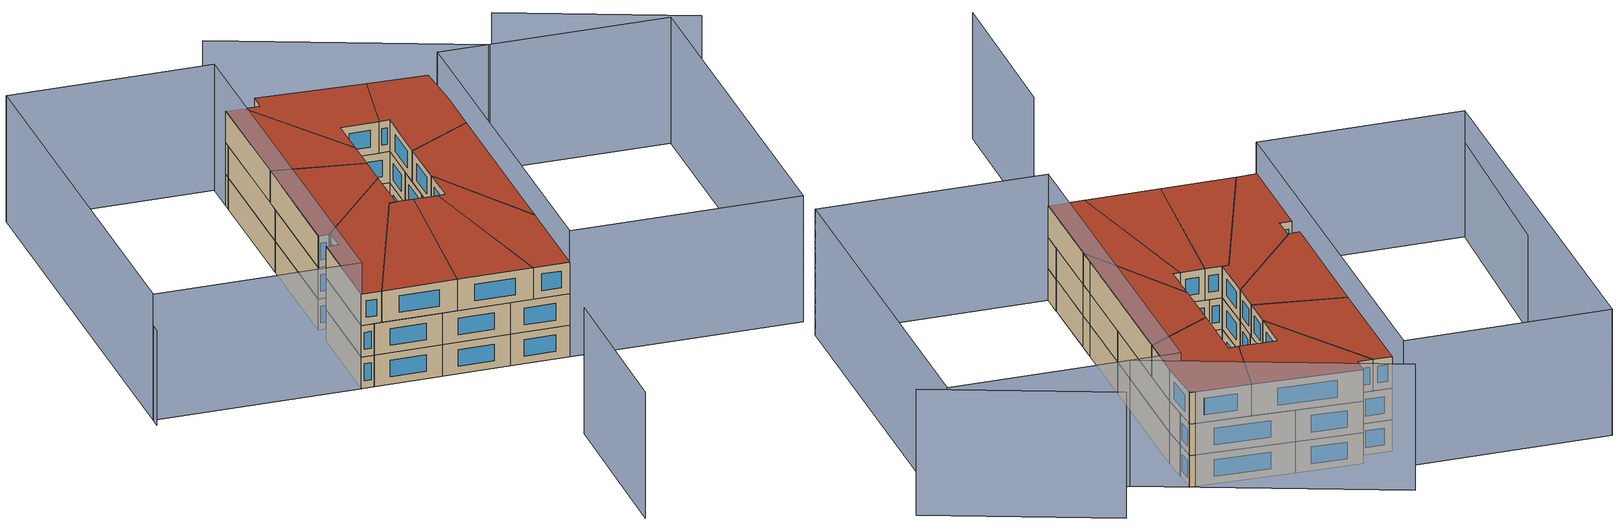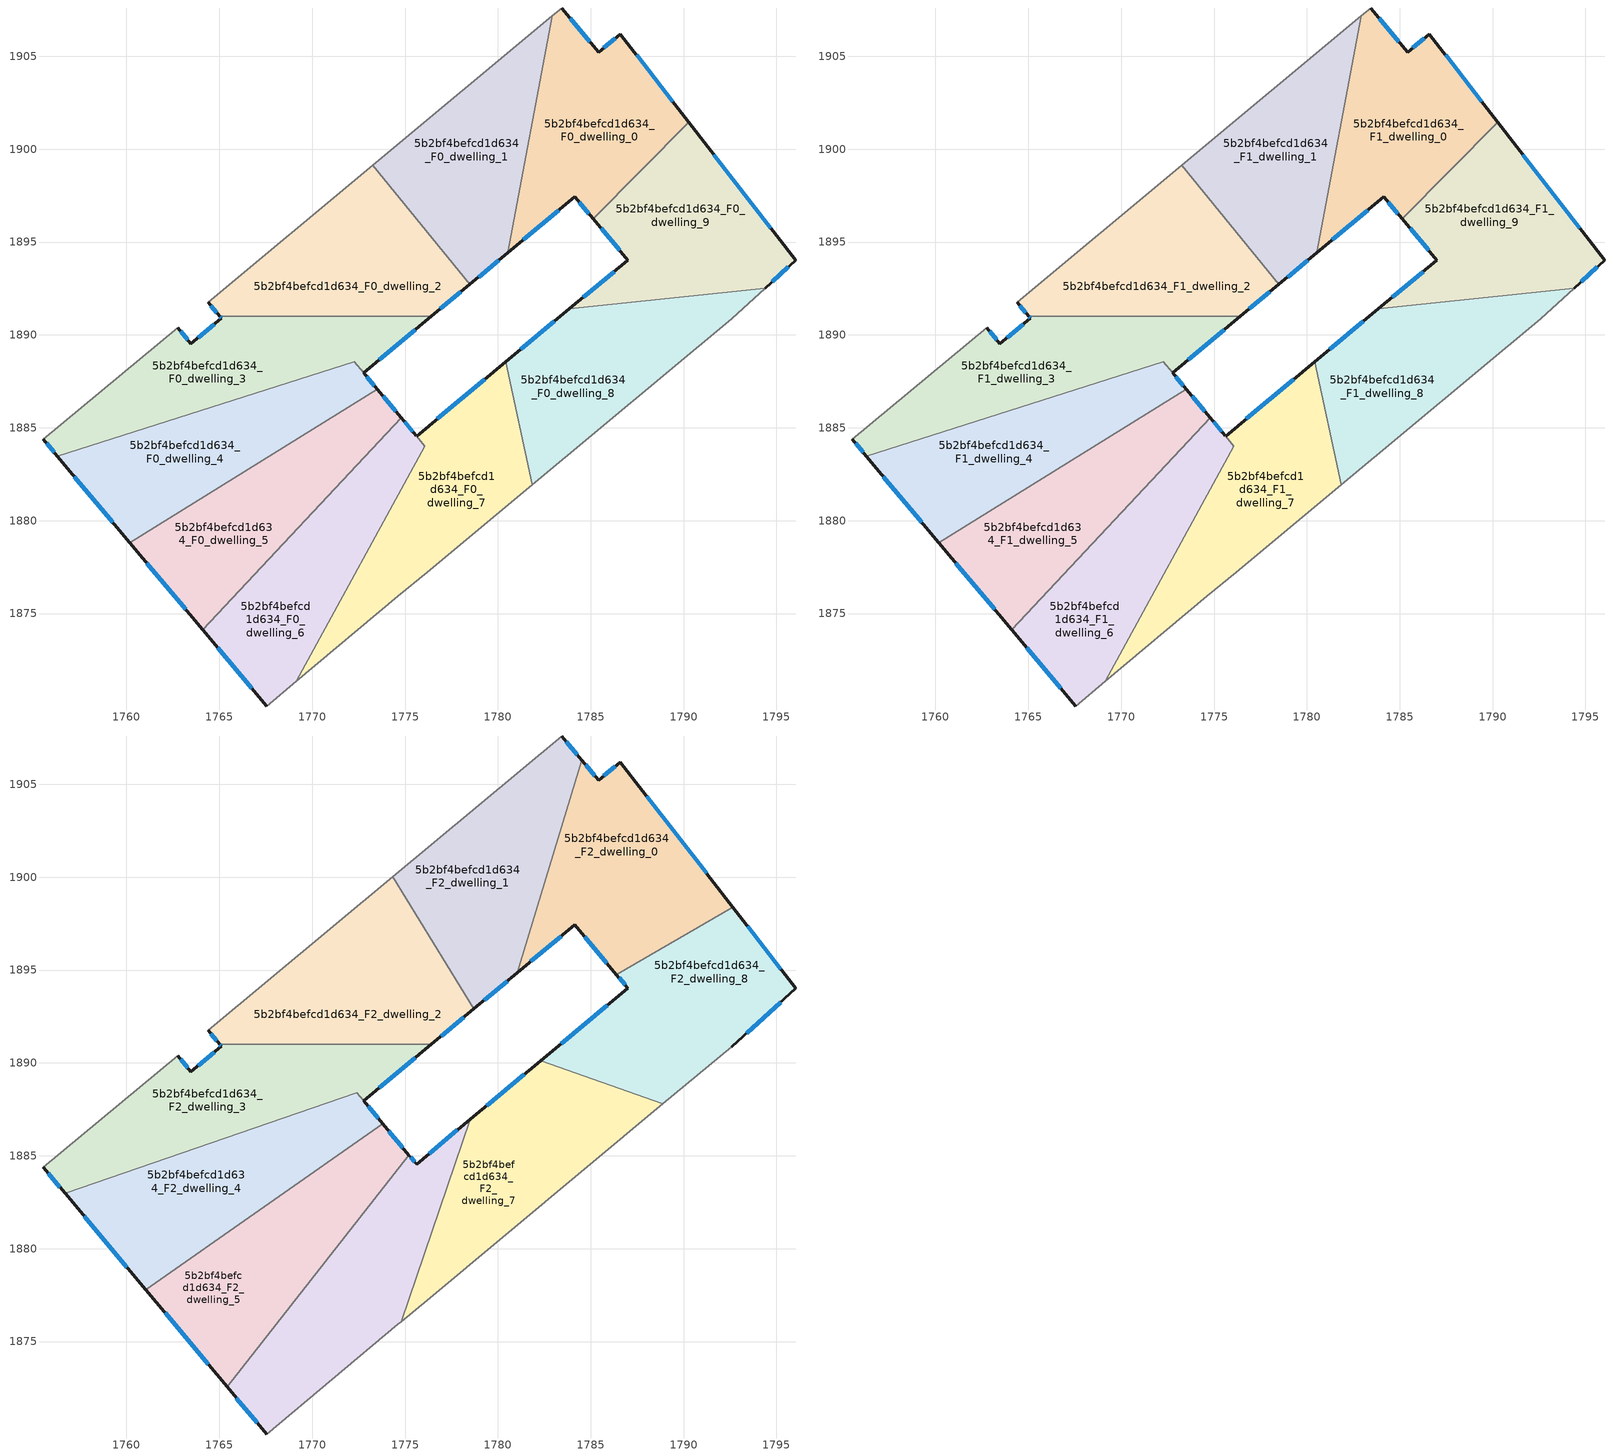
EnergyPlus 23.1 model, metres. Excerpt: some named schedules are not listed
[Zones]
5b2bf4befcd1d634_F0_dwelling_0
 floor ground (EU_floor_Construction): 1786.6,1906.2 1790.29,1901.44 1785.12,1896.26 1784.14,1897.43 1780.53,1894.42 1782.93,1907.18 1783.43,1907.6 1785.42,1905.22 z0
 wall outside (EU_wall_Construction): 1790.29,1901.44 1786.6,1906.2 1785.42,1905.22 1783.43,1907.6 / 1780.53,1894.42 1784.14,1897.43 1785.12,1896.26 z0:3
 wall to 5b2bf4befcd1d634_F0_dwelling_9 (EU_wall_Construction): 1785.12,1896.26 1790.29,1901.44 z0:3
 wall to 5b2bf4befcd1d634_F0_dwelling_1 (EU_wall_Construction): 1782.93,1907.18 1780.53,1894.42 z0:3
 wall adiabatic (EU_wall_Construction): 1783.43,1907.6 1782.93,1907.18 z0:3
 window (EU_Window_Construction): 1786.32,1905.97 1785.7,1905.45 / 1789.42,1902.56 1787.47,1905.08 / 1784.37,1897.16 1784.89,1896.53 / 1781.37,1895.13 1783.29,1896.73 / 1784.96,1905.78 1783.9,1907.04 z0.7:2.3
5b2bf4befcd1d634_F0_dwelling_1
 floor ground (EU_floor_Construction): 1782.93,1907.18 1780.53,1894.42 1778.48,1892.72 1773.26,1899.13 z0
 wall outside (EU_wall_Construction): 1778.48,1892.72 1780.53,1894.42 z0:3
 wall to 5b2bf4befcd1d634_F0_dwelling_2 (EU_wall_Construction): 1773.26,1899.13 1778.48,1892.72 z0:3
 wall adiabatic (EU_wall_Construction): 1782.93,1907.18 1773.26,1899.13 z0:3
 window (EU_Window_Construction): 1778.96,1893.12 1780.04,1894.02 z0.7:2.3
5b2bf4befcd1d634_F0_dwelling_2
 floor ground (EU_floor_Construction): 1773.26,1899.13 1778.48,1892.72 1776.41,1891 1765.03,1891.01 1764.4,1891.75 z0
 wall outside (EU_wall_Construction): 1776.41,1891 1778.48,1892.72 / 1764.4,1891.75 1765.03,1891.01 z0:3
 wall to 5b2bf4befcd1d634_F0_dwelling_3 (EU_wall_Construction): 1765.03,1891.01 1776.41,1891 z0:3
 wall adiabatic (EU_wall_Construction): 1773.26,1899.13 1764.4,1891.75 z0:3
 window (EU_Window_Construction): 1776.9,1891.4 1777.99,1892.31 / 1764.55,1891.58 1764.88,1891.18 z0.7:2.3
5b2bf4befcd1d634_F0_dwelling_3
 floor ground (EU_floor_Construction): 1776.41,1891 1772.77,1887.96 1772.26,1888.57 1756.29,1883.47 1755.53,1884.38 1762.75,1890.39 1763.47,1889.53 1765.12,1890.9 1765.03,1891.01 z0
 wall outside (EU_wall_Construction): 1765.03,1891.01 1765.12,1890.9 1763.47,1889.53 1762.75,1890.39 / 1772.77,1887.96 1776.41,1891 / 1755.53,1884.38 1756.29,1883.47 z0:3
 wall adiabatic (EU_wall_Construction): 1762.75,1890.39 1755.53,1884.38 z0:3
 wall to 5b2bf4befcd1d634_F0_dwelling_4 (EU_wall_Construction): 1772.26,1888.57 1772.77,1887.96 / 1756.29,1883.47 1772.26,1888.56 z0:3
 window (EU_Window_Construction): 1765.05,1890.98 1765.09,1890.93 / 1773.62,1888.68 1775.55,1890.29 / 1755.71,1884.16 1756.11,1883.68 / 1763.3,1889.73 1762.92,1890.19 / 1764.73,1890.58 1763.86,1889.85 z0.7:2.3
5b2bf4befcd1d634_F0_dwelling_4
 floor ground (EU_floor_Construction): 1772.77,1887.96 1773.52,1887.07 1760.18,1878.82 1756.29,1883.47 1772.26,1888.56 z0
 wall outside (EU_wall_Construction): 1773.52,1887.07 1772.77,1887.96 / 1756.29,1883.47 1760.18,1878.82 z0:3
 wall to 5b2bf4befcd1d634_F0_dwelling_5 (EU_wall_Construction): 1760.18,1878.82 1773.52,1887.07 z0:3
 window (EU_Window_Construction): 1773.34,1887.28 1772.95,1887.75 / 1757.2,1882.38 1759.27,1879.91 z0.7:2.3
5b2bf4befcd1d634_F0_dwelling_5
 floor ground (EU_floor_Construction): 1773.52,1887.07 1774.79,1885.55 1764.12,1874.12 1760.18,1878.82 z0
 wall outside (EU_wall_Construction): 1774.79,1885.55 1773.52,1887.07 / 1760.18,1878.82 1764.12,1874.12 z0:3
 wall to 5b2bf4befcd1d634_F0_dwelling_6 (EU_wall_Construction): 1764.12,1874.12 1774.79,1885.55 z0:3
 window (EU_Window_Construction): 1774.49,1885.9 1773.82,1886.71 / 1761.11,1877.72 1763.2,1875.22 z0.7:2.3
5b2bf4befcd1d634_F0_dwelling_6
 floor ground (EU_floor_Construction): 1774.79,1885.55 1776.07,1884.02 1769.15,1871.36 1767.54,1870.02 1764.12,1874.12 z0
 wall outside (EU_wall_Construction): 1775.62,1884.56 1774.79,1885.55 / 1764.12,1874.12 1767.54,1870.02 z0:3
 wall to 5b2bf4befcd1d634_F0_dwelling_7 (EU_wall_Construction): 1769.15,1871.36 1776.07,1884.02 1775.62,1884.56 z0:3
 wall adiabatic (EU_wall_Construction): 1767.54,1870.02 1769.15,1871.36 z0:3
 window (EU_Window_Construction): 1775.42,1884.79 1774.99,1885.31 / 1764.93,1873.16 1766.74,1870.98 z0.7:2.3
5b2bf4befcd1d634_F0_dwelling_7
 floor ground (EU_floor_Construction): 1780.41,1888.55 1781.85,1881.93 1776.2,1877.22 1774.62,1875.92 1769.15,1871.37 1776.07,1884.02 1775.62,1884.56 z0
 wall outside (EU_wall_Construction): 1780.41,1888.55 1775.62,1884.56 z0:3
 wall to 5b2bf4befcd1d634_F0_dwelling_8 (EU_wall_Construction): 1781.85,1881.93 1780.41,1888.55 z0:3
 wall adiabatic (EU_wall_Construction): 1769.15,1871.37 1774.62,1875.92 1776.2,1877.22 1781.85,1881.93 z0:3
 window (EU_Window_Construction): 1779.29,1887.61 1776.75,1885.49 z0.7:2.3
5b2bf4befcd1d634_F0_dwelling_8
 floor ground (EU_floor_Construction): 1794.38,1892.51 1792.59,1890.87 1781.85,1881.93 1780.41,1888.55 1783.85,1891.41 z0
 wall outside (EU_wall_Construction): 1783.85,1891.41 1780.41,1888.55 z0:3
 wall to 5b2bf4befcd1d634_F0_dwelling_9 (EU_wall_Construction): 1794.38,1892.51 1783.85,1891.41 z0:3
 wall adiabatic (EU_wall_Construction): 1781.85,1881.93 1792.59,1890.87 1794.38,1892.51 z0:3
 window (EU_Window_Construction): 1783.04,1890.74 1781.22,1889.22 z0.7:2.3
5b2bf4befcd1d634_F0_dwelling_9
 floor ground (EU_floor_Construction): 1790.29,1901.44 1796.03,1894.01 1794.38,1892.51 1783.85,1891.41 1786.99,1894.03 1785.12,1896.26 z0
 wall outside (EU_wall_Construction): 1785.12,1896.26 1786.99,1894.03 1783.85,1891.41 / 1794.38,1892.51 1796.03,1894.01 1790.29,1901.44 z0:3
 window (EU_Window_Construction): 1786.25,1893.41 1784.59,1892.02 / 1785.56,1895.73 1786.55,1894.55 / 1794.68,1895.76 1791.64,1899.7 / 1794.77,1892.86 1795.65,1893.66 z0.7:2.3
5b2bf4befcd1d634_F1_dwelling_0
 floor to 5b2bf4befcd1d634_F0_dwelling_0 (EU_floor_Construction): 1786.6,1906.2 1790.29,1901.44 1785.12,1896.26 1784.14,1897.43 1780.53,1894.42 1782.93,1907.18 1783.43,1907.6 1785.42,1905.22 z3
 wall outside (EU_wall_Construction): 1790.29,1901.44 1786.6,1906.2 1785.42,1905.22 1783.43,1907.6 / 1780.53,1894.42 1784.14,1897.43 1785.12,1896.26 z3:6
 wall to 5b2bf4befcd1d634_F1_dwelling_9 (EU_wall_Construction): 1785.12,1896.26 1790.29,1901.44 z3:6
 wall to 5b2bf4befcd1d634_F1_dwelling_1 (EU_wall_Construction): 1782.93,1907.18 1780.53,1894.42 z3:6
 wall adiabatic (EU_wall_Construction): 1783.43,1907.6 1782.93,1907.18 z3:6
 window (EU_Window_Construction): 1786.32,1905.97 1785.7,1905.45 / 1789.42,1902.56 1787.47,1905.08 / 1784.37,1897.16 1784.89,1896.53 / 1781.37,1895.13 1783.29,1896.73 / 1784.96,1905.78 1783.9,1907.04 z3.7:5.3
5b2bf4befcd1d634_F1_dwelling_1
 floor to 5b2bf4befcd1d634_F0_dwelling_1 (EU_floor_Construction): 1782.93,1907.18 1780.53,1894.42 1778.48,1892.72 1773.26,1899.13 z3
 wall outside (EU_wall_Construction): 1778.48,1892.72 1780.53,1894.42 z3:6
 wall to 5b2bf4befcd1d634_F1_dwelling_2 (EU_wall_Construction): 1773.26,1899.13 1778.48,1892.72 z3:6
 wall adiabatic (EU_wall_Construction): 1782.93,1907.18 1773.26,1899.13 z3:6
 window (EU_Window_Construction): 1778.96,1893.12 1780.04,1894.02 z3.7:5.3
 ceiling adiabatic (EU_roof_Construction): 1780.53,1894.42 1782.93,1907.18 1774.35,1900.04 1778.71,1892.91 z6
5b2bf4befcd1d634_F1_dwelling_2
 floor to 5b2bf4befcd1d634_F0_dwelling_2 (EU_floor_Construction): 1773.26,1899.13 1778.48,1892.72 1776.41,1891 1765.03,1891.01 1764.4,1891.75 z3
 wall outside (EU_wall_Construction): 1776.41,1891 1778.48,1892.72 / 1764.4,1891.75 1765.03,1891.01 z3:6
 wall to 5b2bf4befcd1d634_F1_dwelling_3 (EU_wall_Construction): 1765.03,1891.01 1776.41,1891 z3:6
 wall adiabatic (EU_wall_Construction): 1773.26,1899.13 1764.4,1891.75 z3:6
 window (EU_Window_Construction): 1776.9,1891.4 1777.99,1892.31 / 1764.55,1891.58 1764.88,1891.18 z3.7:5.3
 ceiling adiabatic (EU_roof_Construction): 1776.41,1891 1765.02,1891.02 1773.78,1891 z6
5b2bf4befcd1d634_F1_dwelling_3
 floor to 5b2bf4befcd1d634_F0_dwelling_3 (EU_floor_Construction): 1776.41,1891 1772.77,1887.96 1772.26,1888.57 1756.29,1883.47 1755.53,1884.38 1762.75,1890.39 1763.47,1889.53 1765.12,1890.9 1765.03,1891.01 z3
 wall outside (EU_wall_Construction): 1765.03,1891.01 1765.12,1890.9 1763.47,1889.53 1762.75,1890.39 / 1772.77,1887.96 1776.41,1891 / 1755.53,1884.38 1756.29,1883.47 z3:6
 wall adiabatic (EU_wall_Construction): 1762.75,1890.39 1755.53,1884.38 z3:6
 wall to 5b2bf4befcd1d634_F1_dwelling_4 (EU_wall_Construction): 1772.26,1888.57 1772.77,1887.96 / 1756.29,1883.47 1772.26,1888.56 z3:6
 window (EU_Window_Construction): 1765.05,1890.98 1765.09,1890.93 / 1773.62,1888.68 1775.55,1890.29 / 1755.71,1884.16 1756.11,1883.68 / 1763.3,1889.73 1762.92,1890.19 / 1764.73,1890.58 1763.86,1889.85 z3.7:5.3
5b2bf4befcd1d634_F1_dwelling_4
 floor to 5b2bf4befcd1d634_F0_dwelling_4 (EU_floor_Construction): 1772.77,1887.96 1773.52,1887.07 1760.18,1878.82 1756.29,1883.47 1772.26,1888.56 z3
 wall outside (EU_wall_Construction): 1773.52,1887.07 1772.77,1887.96 / 1756.29,1883.47 1760.18,1878.82 z3:6
 wall to 5b2bf4befcd1d634_F1_dwelling_5 (EU_wall_Construction): 1760.18,1878.82 1773.52,1887.07 z3:6
 window (EU_Window_Construction): 1773.34,1887.28 1772.95,1887.75 / 1757.2,1882.38 1759.27,1879.91 z3.7:5.3
5b2bf4befcd1d634_F1_dwelling_5
 floor to 5b2bf4befcd1d634_F0_dwelling_5 (EU_floor_Construction): 1773.52,1887.07 1774.79,1885.55 1764.12,1874.12 1760.18,1878.82 z3
 wall outside (EU_wall_Construction): 1774.79,1885.55 1773.52,1887.07 / 1760.18,1878.82 1764.12,1874.12 z3:6
 wall to 5b2bf4befcd1d634_F1_dwelling_6 (EU_wall_Construction): 1764.12,1874.12 1774.79,1885.55 z3:6
 window (EU_Window_Construction): 1774.49,1885.9 1773.82,1886.71 / 1761.11,1877.72 1763.2,1875.22 z3.7:5.3
5b2bf4befcd1d634_F1_dwelling_6
 floor to 5b2bf4befcd1d634_F0_dwelling_6 (EU_floor_Construction): 1774.79,1885.55 1776.07,1884.02 1769.15,1871.36 1767.54,1870.02 1764.12,1874.12 z3
 wall outside (EU_wall_Construction): 1775.62,1884.56 1774.79,1885.55 / 1764.12,1874.12 1767.54,1870.02 z3:6
 wall to 5b2bf4befcd1d634_F1_dwelling_7 (EU_wall_Construction): 1769.15,1871.36 1776.07,1884.02 1775.62,1884.56 z3:6
 wall adiabatic (EU_wall_Construction): 1767.54,1870.02 1769.15,1871.36 z3:6
 window (EU_Window_Construction): 1775.42,1884.79 1774.99,1885.31 / 1764.93,1873.16 1766.74,1870.98 z3.7:5.3
5b2bf4befcd1d634_F1_dwelling_7
 floor to 5b2bf4befcd1d634_F0_dwelling_7 (EU_floor_Construction): 1780.41,1888.55 1781.85,1881.93 1776.2,1877.22 1774.62,1875.92 1769.15,1871.37 1776.07,1884.02 1775.62,1884.56 z3
 wall outside (EU_wall_Construction): 1780.41,1888.55 1775.62,1884.56 z3:6
 wall to 5b2bf4befcd1d634_F1_dwelling_8 (EU_wall_Construction): 1781.85,1881.93 1780.41,1888.55 z3:6
 wall adiabatic (EU_wall_Construction): 1769.15,1871.37 1774.62,1875.92 1776.2,1877.22 1781.85,1881.93 z3:6
 window (EU_Window_Construction): 1779.29,1887.61 1776.75,1885.49 z3.7:5.3
5b2bf4befcd1d634_F1_dwelling_8
 floor to 5b2bf4befcd1d634_F0_dwelling_8 (EU_floor_Construction): 1794.38,1892.51 1792.59,1890.87 1781.85,1881.93 1780.41,1888.55 1783.85,1891.41 z3
 wall outside (EU_wall_Construction): 1783.85,1891.41 1780.41,1888.55 z3:6
 wall to 5b2bf4befcd1d634_F1_dwelling_9 (EU_wall_Construction): 1794.38,1892.51 1783.85,1891.41 z3:6
 wall adiabatic (EU_wall_Construction): 1781.85,1881.93 1792.59,1890.87 1794.38,1892.51 z3:6
 window (EU_Window_Construction): 1783.04,1890.74 1781.22,1889.22 z3.7:5.3
5b2bf4befcd1d634_F1_dwelling_9
 floor to 5b2bf4befcd1d634_F0_dwelling_9 (EU_floor_Construction): 1790.29,1901.44 1796.03,1894.01 1794.38,1892.51 1783.85,1891.41 1786.99,1894.03 1785.12,1896.26 z3
 wall outside (EU_wall_Construction): 1785.12,1896.26 1786.99,1894.03 1783.85,1891.41 / 1794.38,1892.51 1796.03,1894.01 1790.29,1901.44 z3:6
 window (EU_Window_Construction): 1786.25,1893.41 1784.59,1892.02 / 1785.56,1895.73 1786.55,1894.55 / 1794.68,1895.76 1791.64,1899.7 / 1794.77,1892.86 1795.65,1893.66 z3.7:5.3
5b2bf4befcd1d634_F2_dwelling_0
 floor to 5b2bf4befcd1d634_F1_dwelling_0 (EU_floor_Construction): 1786.6,1906.2 1790.29,1901.44 1785.12,1896.26 1784.14,1897.43 1781.05,1894.87 1784.52,1906.3 1785.42,1905.22 z6
 floor to 5b2bf4befcd1d634_F1_dwelling_9 (EU_floor_Construction): 1790.29,1901.44 1792.66,1898.37 1786.39,1894.75 1785.12,1896.26 z6
 wall outside (EU_wall_Construction): 1792.66,1898.37 1786.6,1906.2 1785.42,1905.22 1784.53,1906.3 / 1781.05,1894.87 1784.14,1897.43 1786.39,1894.75 z6:9
 wall to 5b2bf4befcd1d634_F2_dwelling_8 (EU_wall_Construction): 1786.39,1894.75 1792.66,1898.37 z6:9
 wall to 5b2bf4befcd1d634_F2_dwelling_1 (EU_wall_Construction): 1784.53,1906.3 1781.05,1894.87 z6:9
 window (EU_Window_Construction): 1791.24,1900.21 1788.02,1904.36 / 1784.67,1896.8 1785.86,1895.38 / 1781.78,1895.47 1783.41,1896.83 / 1785.21,1905.47 1784.74,1906.04 / 1786.32,1905.97 1785.7,1905.45 z6.7:8.3
 roof outside (EU_roof_Construction): 1792.66,1898.37 1786.6,1906.2 1785.42,1905.22 1784.53,1906.3 1781.05,1894.87 1784.14,1897.43 1786.39,1894.75 z9
5b2bf4befcd1d634_F2_dwelling_1
 floor to 5b2bf4befcd1d634_F1_dwelling_0 (EU_floor_Construction): 1783.43,1907.6 1784.52,1906.3 1781.05,1894.87 1780.53,1894.42 1782.93,1907.18 z6
 floor adiabatic (EU_floor_Construction): 1782.93,1907.18 1780.53,1894.42 1778.71,1892.91 1774.35,1900.04 z6
 wall outside (EU_wall_Construction): 1778.71,1892.91 1781.05,1894.87 / 1784.53,1906.3 1783.43,1907.6 z6:9
 wall to 5b2bf4befcd1d634_F2_dwelling_2 (EU_wall_Construction): 1774.35,1900.04 1778.71,1892.91 z6:9
 wall adiabatic (EU_wall_Construction): 1783.43,1907.6 1774.35,1900.04 z6:9
 window (EU_Window_Construction): 1779.26,1893.37 1780.5,1894.41 / 1784.27,1906.6 1783.69,1907.3 z6.7:8.3
 roof outside (EU_roof_Construction): 1781.05,1894.87 1784.53,1906.3 1783.43,1907.6 1774.35,1900.04 1778.71,1892.91 z9
5b2bf4befcd1d634_F2_dwelling_2
 floor to 5b2bf4befcd1d634_F1_dwelling_2 (EU_floor_Construction): 1773.26,1899.13 1778.48,1892.72 1776.41,1891 1765.02,1891.02 1764.4,1891.75 z6
 floor to 5b2bf4befcd1d634_F1_dwelling_1 (EU_floor_Construction): 1774.35,1900.04 1778.71,1892.91 1778.48,1892.72 1773.26,1899.13 z6
 wall outside (EU_wall_Construction): 1776.41,1891 1778.71,1892.91 / 1764.4,1891.75 1765.02,1891.02 z6:9
 wall to 5b2bf4befcd1d634_F2_dwelling_3 (EU_wall_Construction): 1765.02,1891.02 1776.41,1891 z6:9
 wall adiabatic (EU_wall_Construction): 1774.35,1900.04 1764.4,1891.75 z6:9
 window (EU_Window_Construction): 1776.95,1891.45 1778.17,1892.46 / 1764.54,1891.58 1764.87,1891.19 z6.7:8.3
 roof outside (EU_roof_Construction): 1778.71,1892.91 1774.35,1900.04 1764.4,1891.75 1765.02,1891.02 1776.41,1891 z9
5b2bf4befcd1d634_F2_dwelling_3
 floor outside (EU_floor_Construction): 1776.41,1891 1765.03,1891.01 1773.78,1891 z6
 floor to 5b2bf4befcd1d634_F1_dwelling_3 (EU_floor_Construction): 1776.41,1891 1772.77,1887.96 1772.26,1888.57 1756.29,1883.47 1755.53,1884.38 1762.75,1890.39 1763.47,1889.53 1765.12,1890.9 1765.03,1891.01 z6
 floor to 5b2bf4befcd1d634_F1_dwelling_4 (EU_floor_Construction): 1772.26,1888.56 1772.39,1888.4 1756.7,1882.98 1756.29,1883.47 z6
 floor to 5b2bf4befcd1d634_F1_dwelling_2 (EU_floor_Construction): 1773.78,1891 1765.03,1891.01 1765.02,1891.02 z6
 wall outside (EU_wall_Construction): 1772.77,1887.96 1776.41,1891 / 1755.53,1884.38 1756.7,1882.98 / 1765.02,1891.02 1765.12,1890.9 1763.47,1889.53 1762.75,1890.39 z6:9
 wall adiabatic (EU_wall_Construction): 1762.75,1890.39 1755.53,1884.38 z6:9
 wall to 5b2bf4befcd1d634_F2_dwelling_4 (EU_wall_Construction): 1772.4,1888.41 1772.77,1887.96 / 1756.7,1882.98 1772.39,1888.4 z6:9
 window (EU_Window_Construction): 1773.62,1888.68 1775.56,1890.29 / 1755.8,1884.05 1756.42,1883.31 / 1763.3,1889.73 1762.92,1890.19 / 1764.73,1890.58 1763.86,1889.85 / 1765.04,1890.99 1765.09,1890.93 z6.7:8.3
 roof outside (EU_roof_Construction): 1772.77,1887.96 1776.41,1891 1765.02,1891.02 1765.12,1890.9 1763.47,1889.53 1762.75,1890.39 1755.53,1884.38 1756.7,1882.98 1772.4,1888.41 z9
5b2bf4befcd1d634_F2_dwelling_4
 floor to 5b2bf4befcd1d634_F1_dwelling_4 (EU_floor_Construction): 1772.77,1887.96 1773.52,1887.06 1760.18,1878.82 1756.7,1882.98 1772.39,1888.4 z6
 floor to 5b2bf4befcd1d634_F1_dwelling_5 (EU_floor_Construction): 1773.52,1887.06 1773.8,1886.73 1761.05,1877.78 1760.18,1878.82 z6
 wall outside (EU_wall_Construction): 1773.8,1886.73 1772.77,1887.96 / 1756.7,1882.98 1761.05,1877.78 z6:9
 wall to 5b2bf4befcd1d634_F2_dwelling_5 (EU_wall_Construction): 1761.05,1877.78 1773.8,1886.73 z6:9
 window (EU_Window_Construction): 1773.56,1887.02 1773.01,1887.67 / 1757.72,1881.76 1760.03,1879 z6.7:8.3
 roof outside (EU_roof_Construction): 1773.8,1886.73 1772.77,1887.96 1772.39,1888.4 1756.7,1882.98 1761.05,1877.78 z9
5b2bf4befcd1d634_F2_dwelling_5
 floor to 5b2bf4befcd1d634_F1_dwelling_5 (EU_floor_Construction): 1773.8,1886.73 1774.79,1885.55 1764.12,1874.12 1761.05,1877.78 z6
 floor to 5b2bf4befcd1d634_F1_dwelling_6 (EU_floor_Construction): 1774.79,1885.55 1775.21,1885.04 1765.43,1872.55 1764.12,1874.12 z6
 wall outside (EU_wall_Construction): 1775.21,1885.04 1773.8,1886.73 / 1761.05,1877.78 1765.43,1872.55 z6:9
 wall to 5b2bf4befcd1d634_F2_dwelling_6 (EU_wall_Construction): 1765.43,1872.55 1775.21,1885.04 z6:9
 window (EU_Window_Construction): 1774.88,1885.44 1774.13,1886.33 / 1762.08,1876.55 1764.4,1873.78 z6.7:8.3
 roof outside (EU_roof_Construction): 1765.43,1872.55 1775.21,1885.04 1773.8,1886.73 1761.05,1877.78 z9
5b2bf4befcd1d634_F2_dwelling_6
 floor to 5b2bf4befcd1d634_F1_dwelling_6 (EU_floor_Construction): 1775.21,1885.04 1776.07,1884.02 1769.15,1871.36 1767.54,1870.02 1765.43,1872.55 z6
 floor to 5b2bf4befcd1d634_F1_dwelling_7 (EU_floor_Construction): 1778.5,1886.96 1774.79,1876.05 1774.62,1875.92 1769.15,1871.37 1776.07,1884.02 1775.62,1884.56 z6
 wall outside (EU_wall_Construction): 1765.43,1872.55 1767.54,1870.02 / 1778.5,1886.96 1775.62,1884.56 1775.21,1885.04 z6:9
 wall to 5b2bf4befcd1d634_F2_dwelling_7 (EU_wall_Construction): 1774.79,1876.05 1778.5,1886.96 z6:9
 wall adiabatic (EU_wall_Construction): 1767.54,1870.02 1774.62,1875.92 1774.79,1876.05 z6:9
 window (EU_Window_Construction): 1765.93,1871.96 1767.05,1870.62 / 1775.52,1884.67 1775.31,1884.93 / 1777.83,1886.39 1776.3,1885.12 z6.7:8.3
 roof outside (EU_roof_Construction): 1774.62,1875.92 1774.79,1876.05 1778.5,1886.96 1775.62,1884.56 1775.21,1885.04 1765.43,1872.55 1767.54,1870.02 z9
5b2bf4befcd1d634_F2_dwelling_7
 floor to 5b2bf4befcd1d634_F1_dwelling_7 (EU_floor_Construction): 1780.41,1888.55 1781.85,1881.93 1776.2,1877.22 1774.79,1876.05 1778.5,1886.96 z6
 floor to 5b2bf4befcd1d634_F1_dwelling_8 (EU_floor_Construction): 1788.89,1887.79 1781.85,1881.93 1780.41,1888.55 1782.31,1890.13 z6
 wall outside (EU_wall_Construction): 1782.31,1890.13 1778.5,1886.96 z6:9
 wall to 5b2bf4befcd1d634_F2_dwelling_8 (EU_wall_Construction): 1788.89,1887.79 1782.31,1890.13 z6:9
 wall adiabatic (EU_wall_Construction): 1774.79,1876.05 1776.2,1877.22 1788.89,1887.79 z6:9
 window (EU_Window_Construction): 1781.42,1889.38 1779.4,1887.7 z6.7:8.3
 roof outside (EU_roof_Construction): 1788.89,1887.79 1782.31,1890.13 1778.5,1886.96 1774.79,1876.05 1776.2,1877.22 z9
5b2bf4befcd1d634_F2_dwelling_8
 floor to 5b2bf4befcd1d634_F1_dwelling_8 (EU_floor_Construction): 1794.38,1892.51 1792.59,1890.87 1788.89,1887.79 1782.31,1890.13 1783.85,1891.41 z6
 floor to 5b2bf4befcd1d634_F1_dwelling_9 (EU_floor_Construction): 1792.66,1898.37 1796.03,1894.01 1794.38,1892.51 1783.85,1891.41 1786.99,1894.03 1786.39,1894.75 z6
 wall outside (EU_wall_Construction): 1786.39,1894.75 1786.99,1894.03 1782.31,1890.13 / 1792.59,1890.87 1796.03,1894.01 1792.66,1898.37 z6:9
 wall adiabatic (EU_wall_Construction): 1788.89,1887.79 1792.59,1890.87 z6:9
 window (EU_Window_Construction): 1785.89,1893.11 1783.41,1891.05 / 1786.53,1894.58 1786.85,1894.2 / 1795.24,1895.04 1793.45,1897.35 / 1793.4,1891.61 1795.22,1893.28 z6.7:8.3
 roof outside (EU_roof_Construction): 1792.59,1890.87 1796.03,1894.01 1792.66,1898.37 1786.39,1894.75 1786.99,1894.03 1782.31,1890.13 1788.89,1887.79 z9
shading: 1809.41,1874.27 1803.44,1891.11 / 1754.48,1863.63 1741.51,1853.02 / 1797.75,1889.08 1789.57,1912.11 / 1767.54,1870.03 1794.79,1892.71 / 1794.79,1892.71 1808.18,1876.63 / 1808.18,1876.63 1780.93,1853.95 / 1780.93,1853.95 1767.54,1870.03 / 1743.53,1898.7 1773.86,1923.94 / 1773.86,1923.94 1785.82,1909.58 / 1785.82,1909.58 1755.49,1884.33 / 1755.49,1884.33 1743.53,1898.7 z0:12; 1757.95,1910.08 1742.77,1898.09 z0:9
[Building]
EU S2 Campaign: North Axis=0; Terrain=City; Solar Distribution=FullExterior
[Site:Location]
Budapest.Ferenc.Liszt.Intl.AP: Latitude=47.437; Longitude=19.256; Time Zone=1; Elevation=185
[SizingPeriod:WeatherFileDays]
AnnualSizingPeriod: Begin Month=1; Begin Day of Month=1; End Month=12; End Day of Month=31; Day of Week for Start Day=Monday; Use Weather File Daylight Saving Period=No; Use Weather File Rain and Snow Indicators=No
[MATERIAL]
EU_InternalMass_Material: Roughness=MediumRough; Thickness=0.1; Conductivity=1; Density=1800; Specific Heat=900; Thermal Absorptance=0.9; Solar Absorptance=0.7; Visible Absorptance=0.7
[MATERIAL:NOMASS] Roughness=MediumRough; Thermal Absorptance=0.9; Solar Absorptance=0.7; Visible Absorptance=0.7
Name | Thermal Resistance
EU_wall_NoMass | 0.832559
EU_roof_NoMass | 1.39638
EU_floor_NoMass | 0.872794
[WINDOWMATERIAL:SIMPLEGLAZINGSYSTEM]
EU_Window_SimpleGlazing: UFactor=2.79869; Solar Heat Gain Coefficient=0.75; Visible Transmittance=0.75
[CONSTRUCTION]
EU_wall_Construction: EU_wall_NoMass
EU_roof_Construction: EU_roof_NoMass
EU_floor_Construction: EU_floor_NoMass
EU_Window_Construction: EU_Window_SimpleGlazing
EU_InternalMass_Construction: EU_InternalMass_Material
[ZONE] Type=1; Multiplier=1; Ceiling Height=autocalculate; Floor Area=autocalculate; Part of Total Floor Area=Yes
Name | Volume
5b2bf4befcd1d634_F0_dwelling_0; 5b2bf4befcd1d634_F1_dwelling_0 | 188.995
5b2bf4befcd1d634_F2_dwelling_0 | 209.988
5b2bf4befcd1d634_F0_dwelling_1; 5b2bf4befcd1d634_F1_dwelling_1 | 189.029
5b2bf4befcd1d634_F2_dwelling_1 | 210.015
5b2bf4befcd1d634_F0_dwelling_2; 5b2bf4befcd1d634_F1_dwelling_2 | 189.011
5b2bf4befcd1d634_F2_dwelling_2 | 210.011
5b2bf4befcd1d634_F0_dwelling_3; 5b2bf4befcd1d634_F1_dwelling_3 | 191.281
5b2bf4befcd1d634_F2_dwelling_3 | 211.28
5b2bf4befcd1d634_F0_dwelling_4; 5b2bf4befcd1d634_F1_dwelling_4 | 186.681
5b2bf4befcd1d634_F2_dwelling_4 | 208.683
5b2bf4befcd1d634_F0_dwelling_5; 5b2bf4befcd1d634_F1_dwelling_5 | 188.997
5b2bf4befcd1d634_F2_dwelling_5 | 209.994
5b2bf4befcd1d634_F0_dwelling_6; 5b2bf4befcd1d634_F1_dwelling_6 | 187.094
5b2bf4befcd1d634_F2_dwelling_6 | 210.002
5b2bf4befcd1d634_F0_dwelling_7; 5b2bf4befcd1d634_F1_dwelling_7 | 190.867
5b2bf4befcd1d634_F2_dwelling_7 | 209.974
5b2bf4befcd1d634_F0_dwelling_8; 5b2bf4befcd1d634_F1_dwelling_8 | 188.993
5b2bf4befcd1d634_F2_dwelling_8 | 210.02
5b2bf4befcd1d634_F0_dwelling_9; 5b2bf4befcd1d634_F1_dwelling_9 | 189.005
[INTERNALMASS] Construction=EU_InternalMass_Construction
Name | Zone or ZoneList | Surface Area
5b2bf4befcd1d634_F0_dwelling_0_EU_InternalMass | 5b2bf4befcd1d634_F0_dwelling_0 | 62.9985
5b2bf4befcd1d634_F0_dwelling_1_EU_InternalMass | 5b2bf4befcd1d634_F0_dwelling_1 | 63.0099
5b2bf4befcd1d634_F0_dwelling_2_EU_InternalMass | 5b2bf4befcd1d634_F0_dwelling_2 | 63.0038
5b2bf4befcd1d634_F0_dwelling_3_EU_InternalMass | 5b2bf4befcd1d634_F0_dwelling_3 | 63.7596
5b2bf4befcd1d634_F0_dwelling_4_EU_InternalMass | 5b2bf4befcd1d634_F0_dwelling_4 | 62.2315
5b2bf4befcd1d634_F0_dwelling_5_EU_InternalMass | 5b2bf4befcd1d634_F0_dwelling_5 | 62.9989
5b2bf4befcd1d634_F0_dwelling_6_EU_InternalMass | 5b2bf4befcd1d634_F0_dwelling_6 | 62.371
5b2bf4befcd1d634_F0_dwelling_7_EU_InternalMass | 5b2bf4befcd1d634_F0_dwelling_7 | 63.6243
5b2bf4befcd1d634_F0_dwelling_8_EU_InternalMass | 5b2bf4befcd1d634_F0_dwelling_8 | 62.9977
5b2bf4befcd1d634_F0_dwelling_9_EU_InternalMass | 5b2bf4befcd1d634_F0_dwelling_9 | 63.0015
5b2bf4befcd1d634_F1_dwelling_0_EU_InternalMass | 5b2bf4befcd1d634_F1_dwelling_0 | 62.9985
5b2bf4befcd1d634_F1_dwelling_1_EU_InternalMass | 5b2bf4befcd1d634_F1_dwelling_1 | 63.0099
5b2bf4befcd1d634_F1_dwelling_2_EU_InternalMass | 5b2bf4befcd1d634_F1_dwelling_2 | 63.0038
5b2bf4befcd1d634_F1_dwelling_3_EU_InternalMass | 5b2bf4befcd1d634_F1_dwelling_3 | 63.7596
5b2bf4befcd1d634_F1_dwelling_4_EU_InternalMass | 5b2bf4befcd1d634_F1_dwelling_4 | 62.2315
5b2bf4befcd1d634_F1_dwelling_5_EU_InternalMass | 5b2bf4befcd1d634_F1_dwelling_5 | 62.9989
5b2bf4befcd1d634_F1_dwelling_6_EU_InternalMass | 5b2bf4befcd1d634_F1_dwelling_6 | 62.371
5b2bf4befcd1d634_F1_dwelling_7_EU_InternalMass | 5b2bf4befcd1d634_F1_dwelling_7 | 63.6243
5b2bf4befcd1d634_F1_dwelling_8_EU_InternalMass | 5b2bf4befcd1d634_F1_dwelling_8 | 62.9977
5b2bf4befcd1d634_F1_dwelling_9_EU_InternalMass | 5b2bf4befcd1d634_F1_dwelling_9 | 63.0015
5b2bf4befcd1d634_F2_dwelling_0_EU_InternalMass | 5b2bf4befcd1d634_F2_dwelling_0 | 69.9961
5b2bf4befcd1d634_F2_dwelling_1_EU_InternalMass | 5b2bf4befcd1d634_F2_dwelling_1 | 70.0049
5b2bf4befcd1d634_F2_dwelling_2_EU_InternalMass | 5b2bf4befcd1d634_F2_dwelling_2 | 70.0035
5b2bf4befcd1d634_F2_dwelling_3_EU_InternalMass | 5b2bf4befcd1d634_F2_dwelling_3 | 70.4278
5b2bf4befcd1d634_F2_dwelling_4_EU_InternalMass | 5b2bf4befcd1d634_F2_dwelling_4 | 69.565
5b2bf4befcd1d634_F2_dwelling_5_EU_InternalMass | 5b2bf4befcd1d634_F2_dwelling_5 | 69.9979
5b2bf4befcd1d634_F2_dwelling_6_EU_InternalMass | 5b2bf4befcd1d634_F2_dwelling_6 | 70.0006
5b2bf4befcd1d634_F2_dwelling_7_EU_InternalMass | 5b2bf4befcd1d634_F2_dwelling_7 | 69.9912
5b2bf4befcd1d634_F2_dwelling_8_EU_InternalMass | 5b2bf4befcd1d634_F2_dwelling_8 | 70.0069
[OTHEREQUIPMENT] Fuel Type=Electricity; Design Level Calculation Method=Watts/Area; Power per Zone Floor Area=1; Fraction Latent=0; Fraction Radiant=0; Fraction Lost=0; Carbon Dioxide Generation Rate=0; EndUse Subcategory=EU_Step8_InternalGains
Name | Zone or ZoneList or Space or SpaceList | Schedule
EU_Step8_InternalGain_5b2bf4befcd1d634_F0_dwelling_0_f000 | 5b2bf4befcd1d634_F0_dwelling_0 | EU_Step8_GainSchedule_5b2bf4befcd1d634_F0_dwelling_0_f000
EU_Step8_InternalGain_5b2bf4befcd1d634_F0_dwelling_1_f000 | 5b2bf4befcd1d634_F0_dwelling_1 | EU_Step8_GainSchedule_5b2bf4befcd1d634_F0_dwelling_1_f000
EU_Step8_InternalGain_5b2bf4befcd1d634_F0_dwelling_2_f000 | 5b2bf4befcd1d634_F0_dwelling_2 | EU_Step8_GainSchedule_5b2bf4befcd1d634_F0_dwelling_2_f000
EU_Step8_InternalGain_5b2bf4befcd1d634_F0_dwelling_3_f000 | 5b2bf4befcd1d634_F0_dwelling_3 | EU_Step8_GainSchedule_5b2bf4befcd1d634_F0_dwelling_3_f000
EU_Step8_InternalGain_5b2bf4befcd1d634_F0_dwelling_4_f000 | 5b2bf4befcd1d634_F0_dwelling_4 | EU_Step8_GainSchedule_5b2bf4befcd1d634_F0_dwelling_4_f000
EU_Step8_InternalGain_5b2bf4befcd1d634_F0_dwelling_5_f000 | 5b2bf4befcd1d634_F0_dwelling_5 | EU_Step8_GainSchedule_5b2bf4befcd1d634_F0_dwelling_5_f000
EU_Step8_InternalGain_5b2bf4befcd1d634_F0_dwelling_6_f000 | 5b2bf4befcd1d634_F0_dwelling_6 | EU_Step8_GainSchedule_5b2bf4befcd1d634_F0_dwelling_6_f000
EU_Step8_InternalGain_5b2bf4befcd1d634_F0_dwelling_7_f000 | 5b2bf4befcd1d634_F0_dwelling_7 | EU_Step8_GainSchedule_5b2bf4befcd1d634_F0_dwelling_7_f000
EU_Step8_InternalGain_5b2bf4befcd1d634_F0_dwelling_8_f000 | 5b2bf4befcd1d634_F0_dwelling_8 | EU_Step8_GainSchedule_5b2bf4befcd1d634_F0_dwelling_8_f000
EU_Step8_InternalGain_5b2bf4befcd1d634_F0_dwelling_9_f000 | 5b2bf4befcd1d634_F0_dwelling_9 | EU_Step8_GainSchedule_5b2bf4befcd1d634_F0_dwelling_9_f000
EU_Step8_InternalGain_5b2bf4befcd1d634_F1_dwelling_0_f000 | 5b2bf4befcd1d634_F1_dwelling_0 | EU_Step8_GainSchedule_5b2bf4befcd1d634_F1_dwelling_0_f000
EU_Step8_InternalGain_5b2bf4befcd1d634_F1_dwelling_1_f000 | 5b2bf4befcd1d634_F1_dwelling_1 | EU_Step8_GainSchedule_5b2bf4befcd1d634_F1_dwelling_1_f000
EU_Step8_InternalGain_5b2bf4befcd1d634_F1_dwelling_2_f000 | 5b2bf4befcd1d634_F1_dwelling_2 | EU_Step8_GainSchedule_5b2bf4befcd1d634_F1_dwelling_2_f000
EU_Step8_InternalGain_5b2bf4befcd1d634_F1_dwelling_3_f000 | 5b2bf4befcd1d634_F1_dwelling_3 | EU_Step8_GainSchedule_5b2bf4befcd1d634_F1_dwelling_3_f000
EU_Step8_InternalGain_5b2bf4befcd1d634_F1_dwelling_4_f000 | 5b2bf4befcd1d634_F1_dwelling_4 | EU_Step8_GainSchedule_5b2bf4befcd1d634_F1_dwelling_4_f000
EU_Step8_InternalGain_5b2bf4befcd1d634_F1_dwelling_5_f000 | 5b2bf4befcd1d634_F1_dwelling_5 | EU_Step8_GainSchedule_5b2bf4befcd1d634_F1_dwelling_5_f000
EU_Step8_InternalGain_5b2bf4befcd1d634_F1_dwelling_6_f000 | 5b2bf4befcd1d634_F1_dwelling_6 | EU_Step8_GainSchedule_5b2bf4befcd1d634_F1_dwelling_6_f000
EU_Step8_InternalGain_5b2bf4befcd1d634_F1_dwelling_7_f000 | 5b2bf4befcd1d634_F1_dwelling_7 | EU_Step8_GainSchedule_5b2bf4befcd1d634_F1_dwelling_7_f000
EU_Step8_InternalGain_5b2bf4befcd1d634_F1_dwelling_8_f000 | 5b2bf4befcd1d634_F1_dwelling_8 | EU_Step8_GainSchedule_5b2bf4befcd1d634_F1_dwelling_8_f000
EU_Step8_InternalGain_5b2bf4befcd1d634_F1_dwelling_9_f000 | 5b2bf4befcd1d634_F1_dwelling_9 | EU_Step8_GainSchedule_5b2bf4befcd1d634_F1_dwelling_9_f000
EU_Step8_InternalGain_5b2bf4befcd1d634_F2_dwelling_0_f000 | 5b2bf4befcd1d634_F2_dwelling_0 | EU_Step8_GainSchedule_5b2bf4befcd1d634_F2_dwelling_0_f000
EU_Step8_InternalGain_5b2bf4befcd1d634_F2_dwelling_1_f000 | 5b2bf4befcd1d634_F2_dwelling_1 | EU_Step8_GainSchedule_5b2bf4befcd1d634_F2_dwelling_1_f000
EU_Step8_InternalGain_5b2bf4befcd1d634_F2_dwelling_2_f000 | 5b2bf4befcd1d634_F2_dwelling_2 | EU_Step8_GainSchedule_5b2bf4befcd1d634_F2_dwelling_2_f000
EU_Step8_InternalGain_5b2bf4befcd1d634_F2_dwelling_3_f000 | 5b2bf4befcd1d634_F2_dwelling_3 | EU_Step8_GainSchedule_5b2bf4befcd1d634_F2_dwelling_3_f000
EU_Step8_InternalGain_5b2bf4befcd1d634_F2_dwelling_4_f000 | 5b2bf4befcd1d634_F2_dwelling_4 | EU_Step8_GainSchedule_5b2bf4befcd1d634_F2_dwelling_4_f000
EU_Step8_InternalGain_5b2bf4befcd1d634_F2_dwelling_5_f000 | 5b2bf4befcd1d634_F2_dwelling_5 | EU_Step8_GainSchedule_5b2bf4befcd1d634_F2_dwelling_5_f000
EU_Step8_InternalGain_5b2bf4befcd1d634_F2_dwelling_6_f000 | 5b2bf4befcd1d634_F2_dwelling_6 | EU_Step8_GainSchedule_5b2bf4befcd1d634_F2_dwelling_6_f000
EU_Step8_InternalGain_5b2bf4befcd1d634_F2_dwelling_7_f000 | 5b2bf4befcd1d634_F2_dwelling_7 | EU_Step8_GainSchedule_5b2bf4befcd1d634_F2_dwelling_7_f000
EU_Step8_InternalGain_5b2bf4befcd1d634_F2_dwelling_8_f000 | 5b2bf4befcd1d634_F2_dwelling_8 | EU_Step8_GainSchedule_5b2bf4befcd1d634_F2_dwelling_8_f000
[ZONEVENTILATION:DESIGNFLOWRATE] Schedule=EU_AlwaysOn; Design Flow Rate Calculation Method=AirChanges/Hour; Air Changes per Hour=0.475469; Ventilation Type=Natural; Fan Pressure Rise=0; Fan Total Efficiency=1; Constant Term Coefficient=1; Temperature Term Coefficient=0; Velocity Term Coefficient=0; Velocity Squared Term Coefficient=0; Minimum Indoor Temperature=-100; Maximum Indoor Temperature=100; Delta Temperature=-100; Minimum Outdoor Temperature=-100; Maximum Outdoor Temperature=100; Maximum Wind Speed=40
Name | Zone or ZoneList or Space or SpaceList
EU_ConstantAir_5b2bf4befcd1d634_F0_dwelling_0 | 5b2bf4befcd1d634_F0_dwelling_0
EU_ConstantAir_5b2bf4befcd1d634_F0_dwelling_1 | 5b2bf4befcd1d634_F0_dwelling_1
EU_ConstantAir_5b2bf4befcd1d634_F0_dwelling_2 | 5b2bf4befcd1d634_F0_dwelling_2
EU_ConstantAir_5b2bf4befcd1d634_F0_dwelling_3 | 5b2bf4befcd1d634_F0_dwelling_3
EU_ConstantAir_5b2bf4befcd1d634_F0_dwelling_4 | 5b2bf4befcd1d634_F0_dwelling_4
EU_ConstantAir_5b2bf4befcd1d634_F0_dwelling_5 | 5b2bf4befcd1d634_F0_dwelling_5
EU_ConstantAir_5b2bf4befcd1d634_F0_dwelling_6 | 5b2bf4befcd1d634_F0_dwelling_6
EU_ConstantAir_5b2bf4befcd1d634_F0_dwelling_7 | 5b2bf4befcd1d634_F0_dwelling_7
EU_ConstantAir_5b2bf4befcd1d634_F0_dwelling_8 | 5b2bf4befcd1d634_F0_dwelling_8
EU_ConstantAir_5b2bf4befcd1d634_F0_dwelling_9 | 5b2bf4befcd1d634_F0_dwelling_9
EU_ConstantAir_5b2bf4befcd1d634_F1_dwelling_0 | 5b2bf4befcd1d634_F1_dwelling_0
EU_ConstantAir_5b2bf4befcd1d634_F1_dwelling_1 | 5b2bf4befcd1d634_F1_dwelling_1
EU_ConstantAir_5b2bf4befcd1d634_F1_dwelling_2 | 5b2bf4befcd1d634_F1_dwelling_2
EU_ConstantAir_5b2bf4befcd1d634_F1_dwelling_3 | 5b2bf4befcd1d634_F1_dwelling_3
EU_ConstantAir_5b2bf4befcd1d634_F1_dwelling_4 | 5b2bf4befcd1d634_F1_dwelling_4
EU_ConstantAir_5b2bf4befcd1d634_F1_dwelling_5 | 5b2bf4befcd1d634_F1_dwelling_5
EU_ConstantAir_5b2bf4befcd1d634_F1_dwelling_6 | 5b2bf4befcd1d634_F1_dwelling_6
EU_ConstantAir_5b2bf4befcd1d634_F1_dwelling_7 | 5b2bf4befcd1d634_F1_dwelling_7
EU_ConstantAir_5b2bf4befcd1d634_F1_dwelling_8 | 5b2bf4befcd1d634_F1_dwelling_8
EU_ConstantAir_5b2bf4befcd1d634_F1_dwelling_9 | 5b2bf4befcd1d634_F1_dwelling_9
EU_ConstantAir_5b2bf4befcd1d634_F2_dwelling_0 | 5b2bf4befcd1d634_F2_dwelling_0
EU_ConstantAir_5b2bf4befcd1d634_F2_dwelling_1 | 5b2bf4befcd1d634_F2_dwelling_1
EU_ConstantAir_5b2bf4befcd1d634_F2_dwelling_2 | 5b2bf4befcd1d634_F2_dwelling_2
EU_ConstantAir_5b2bf4befcd1d634_F2_dwelling_3 | 5b2bf4befcd1d634_F2_dwelling_3
EU_ConstantAir_5b2bf4befcd1d634_F2_dwelling_4 | 5b2bf4befcd1d634_F2_dwelling_4
EU_ConstantAir_5b2bf4befcd1d634_F2_dwelling_5 | 5b2bf4befcd1d634_F2_dwelling_5
EU_ConstantAir_5b2bf4befcd1d634_F2_dwelling_6 | 5b2bf4befcd1d634_F2_dwelling_6
EU_ConstantAir_5b2bf4befcd1d634_F2_dwelling_7 | 5b2bf4befcd1d634_F2_dwelling_7
EU_ConstantAir_5b2bf4befcd1d634_F2_dwelling_8 | 5b2bf4befcd1d634_F2_dwelling_8
[HVACTEMPLATE:ZONE:IDEALLOADSAIRSYSTEM] System Availability Schedule=EU_AlwaysOn; Maximum Heating Supply Air Temperature=50; Minimum Cooling Supply Air Temperature=13; Maximum Heating Supply Air Humidity Ratio=0.0156; Minimum Cooling Supply Air Humidity Ratio=0.0077; Heating Limit=NoLimit; Cooling Limit=NoLimit; Heating Availability Schedule=EU_AlwaysOn; Cooling Availability Schedule=EU_CoolingOff; Dehumidification Control Type=ConstantSensibleHeatRatio; Cooling Sensible Heat Ratio=0.7; Dehumidification Setpoint=60; Humidification Control Type=None; Humidification Setpoint=30; Outdoor Air Method=None; Outdoor Air Flow Rate per Person=0.00944; Outdoor Air Flow Rate per Zone Floor Area=0; Outdoor Air Flow Rate per Zone=0; Demand Controlled Ventilation Type=None; Outdoor Air Economizer Type=NoEconomizer; Heat Recovery Type=None; Sensible Heat Recovery Effectiveness=0.7; Latent Heat Recovery Effectiveness=0.65
Name | Template Thermostat
5b2bf4befcd1d634_F0_dwelling_0 | EU_HeatOnly_5b2bf4befcd1d634_F0_dwelling_0
5b2bf4befcd1d634_F0_dwelling_1 | EU_HeatOnly_5b2bf4befcd1d634_F0_dwelling_1
5b2bf4befcd1d634_F0_dwelling_2 | EU_HeatOnly_5b2bf4befcd1d634_F0_dwelling_2
5b2bf4befcd1d634_F0_dwelling_3 | EU_HeatOnly_5b2bf4befcd1d634_F0_dwelling_3
5b2bf4befcd1d634_F0_dwelling_4 | EU_HeatOnly_5b2bf4befcd1d634_F0_dwelling_4
5b2bf4befcd1d634_F0_dwelling_5 | EU_HeatOnly_5b2bf4befcd1d634_F0_dwelling_5
5b2bf4befcd1d634_F0_dwelling_6 | EU_HeatOnly_5b2bf4befcd1d634_F0_dwelling_6
5b2bf4befcd1d634_F0_dwelling_7 | EU_HeatOnly_5b2bf4befcd1d634_F0_dwelling_7
5b2bf4befcd1d634_F0_dwelling_8 | EU_HeatOnly_5b2bf4befcd1d634_F0_dwelling_8
5b2bf4befcd1d634_F0_dwelling_9 | EU_HeatOnly_5b2bf4befcd1d634_F0_dwelling_9
5b2bf4befcd1d634_F1_dwelling_0 | EU_HeatOnly_5b2bf4befcd1d634_F1_dwelling_0
5b2bf4befcd1d634_F1_dwelling_1 | EU_HeatOnly_5b2bf4befcd1d634_F1_dwelling_1
5b2bf4befcd1d634_F1_dwelling_2 | EU_HeatOnly_5b2bf4befcd1d634_F1_dwelling_2
5b2bf4befcd1d634_F1_dwelling_3 | EU_HeatOnly_5b2bf4befcd1d634_F1_dwelling_3
5b2bf4befcd1d634_F1_dwelling_4 | EU_HeatOnly_5b2bf4befcd1d634_F1_dwelling_4
5b2bf4befcd1d634_F1_dwelling_5 | EU_HeatOnly_5b2bf4befcd1d634_F1_dwelling_5
5b2bf4befcd1d634_F1_dwelling_6 | EU_HeatOnly_5b2bf4befcd1d634_F1_dwelling_6
5b2bf4befcd1d634_F1_dwelling_7 | EU_HeatOnly_5b2bf4befcd1d634_F1_dwelling_7
5b2bf4befcd1d634_F1_dwelling_8 | EU_HeatOnly_5b2bf4befcd1d634_F1_dwelling_8
5b2bf4befcd1d634_F1_dwelling_9 | EU_HeatOnly_5b2bf4befcd1d634_F1_dwelling_9
5b2bf4befcd1d634_F2_dwelling_0 | EU_HeatOnly_5b2bf4befcd1d634_F2_dwelling_0
5b2bf4befcd1d634_F2_dwelling_1 | EU_HeatOnly_5b2bf4befcd1d634_F2_dwelling_1
5b2bf4befcd1d634_F2_dwelling_2 | EU_HeatOnly_5b2bf4befcd1d634_F2_dwelling_2
5b2bf4befcd1d634_F2_dwelling_3 | EU_HeatOnly_5b2bf4befcd1d634_F2_dwelling_3
5b2bf4befcd1d634_F2_dwelling_4 | EU_HeatOnly_5b2bf4befcd1d634_F2_dwelling_4
5b2bf4befcd1d634_F2_dwelling_5 | EU_HeatOnly_5b2bf4befcd1d634_F2_dwelling_5
5b2bf4befcd1d634_F2_dwelling_6 | EU_HeatOnly_5b2bf4befcd1d634_F2_dwelling_6
5b2bf4befcd1d634_F2_dwelling_7 | EU_HeatOnly_5b2bf4befcd1d634_F2_dwelling_7
5b2bf4befcd1d634_F2_dwelling_8 | EU_HeatOnly_5b2bf4befcd1d634_F2_dwelling_8
[SIZING:ZONE] Zone Cooling Design Supply Air Temperature Input Method=SupplyAirTemperature; Zone Cooling Design Supply Air Temperature=13; Zone Heating Design Supply Air Temperature Input Method=SupplyAirTemperature; Zone Heating Design Supply Air Temperature=50; Zone Cooling Design Supply Air Humidity Ratio=0.008; Zone Heating Design Supply Air Humidity Ratio=0.008; Cooling Design Air Flow Method=DesignDay; Cooling Design Air Flow Rate=0; Cooling Minimum Air Flow per Zone Floor Area=0.000762; Cooling Minimum Air Flow=0; Cooling Minimum Air Flow Fraction=0.2; Heating Design Air Flow Method=DesignDay; Heating Design Air Flow Rate=0; Heating Maximum Air Flow per Zone Floor Area=0.002032; Heating Maximum Air Flow=0.141576; Heating Maximum Air Flow Fraction=0.3; Account for Dedicated Outdoor Air System=No; Dedicated Outdoor Air System Control Strategy=NeutralSupplyAir; Dedicated Outdoor Air Low Setpoint Temperature for Design=autosize; Dedicated Outdoor Air High Setpoint Temperature for Design=autosize; Zone Load Sizing Method=Sensible Load Only No Latent Load; Zone Latent Cooling Design Supply Air Humidity Ratio Input Method=HumidityRatioDifference; Zone Cooling Design Supply Air Humidity Ratio Difference=0.005; Zone Latent Heating Design Supply Air Humidity Ratio Input Method=HumidityRatioDifference; Zone Humidification Design Supply Air Humidity Ratio Difference=0.005
5b2bf4befcd1d634_F0_dwelling_0; 5b2bf4befcd1d634_F0_dwelling_1; 5b2bf4befcd1d634_F0_dwelling_2; 5b2bf4befcd1d634_F0_dwelling_3; 5b2bf4befcd1d634_F0_dwelling_4; 5b2bf4befcd1d634_F0_dwelling_5; 5b2bf4befcd1d634_F0_dwelling_6; 5b2bf4befcd1d634_F0_dwelling_7; 5b2bf4befcd1d634_F0_dwelling_8; 5b2bf4befcd1d634_F0_dwelling_9; 5b2bf4befcd1d634_F1_dwelling_0; 5b2bf4befcd1d634_F1_dwelling_1; 5b2bf4befcd1d634_F1_dwelling_2; 5b2bf4befcd1d634_F1_dwelling_3; 5b2bf4befcd1d634_F1_dwelling_4; 5b2bf4befcd1d634_F1_dwelling_5; 5b2bf4befcd1d634_F1_dwelling_6; 5b2bf4befcd1d634_F1_dwelling_7; 5b2bf4befcd1d634_F1_dwelling_8; 5b2bf4befcd1d634_F1_dwelling_9; 5b2bf4befcd1d634_F2_dwelling_0; 5b2bf4befcd1d634_F2_dwelling_1; 5b2bf4befcd1d634_F2_dwelling_2; 5b2bf4befcd1d634_F2_dwelling_3; 5b2bf4befcd1d634_F2_dwelling_4; 5b2bf4befcd1d634_F2_dwelling_5; 5b2bf4befcd1d634_F2_dwelling_6; 5b2bf4befcd1d634_F2_dwelling_7; 5b2bf4befcd1d634_F2_dwelling_8
[SCHEDULE:FILE] Column Number=1; Rows to Skip at Top=0; Number of Hours of Data=8760; Column Separator=Comma; Interpolate to Timestep=No; Minutes per Item=60; Adjust Schedule for Daylight Savings=Yes
Name | File
EU_Step8_GainSchedule_5b2bf4befcd1d634_F0_dwelling_0_f000 | ../../schedules/5b2bf4befcd1d634/5b2bf4befcd1d634_F0_dwelling_0_f000_gain.csv
EU_Step8_GainSchedule_5b2bf4befcd1d634_F0_dwelling_1_f000 | ../../schedules/5b2bf4befcd1d634/5b2bf4befcd1d634_F0_dwelling_1_f000_gain.csv
EU_Step8_GainSchedule_5b2bf4befcd1d634_F0_dwelling_2_f000 | ../../schedules/5b2bf4befcd1d634/5b2bf4befcd1d634_F0_dwelling_2_f000_gain.csv
EU_Step8_GainSchedule_5b2bf4befcd1d634_F0_dwelling_3_f000 | ../../schedules/5b2bf4befcd1d634/5b2bf4befcd1d634_F0_dwelling_3_f000_gain.csv
EU_Step8_GainSchedule_5b2bf4befcd1d634_F0_dwelling_4_f000 | ../../schedules/5b2bf4befcd1d634/5b2bf4befcd1d634_F0_dwelling_4_f000_gain.csv
EU_Step8_GainSchedule_5b2bf4befcd1d634_F0_dwelling_5_f000 | ../../schedules/5b2bf4befcd1d634/5b2bf4befcd1d634_F0_dwelling_5_f000_gain.csv
EU_Step8_GainSchedule_5b2bf4befcd1d634_F0_dwelling_6_f000 | ../../schedules/5b2bf4befcd1d634/5b2bf4befcd1d634_F0_dwelling_6_f000_gain.csv
EU_Step8_GainSchedule_5b2bf4befcd1d634_F0_dwelling_7_f000 | ../../schedules/5b2bf4befcd1d634/5b2bf4befcd1d634_F0_dwelling_7_f000_gain.csv
EU_Step8_GainSchedule_5b2bf4befcd1d634_F0_dwelling_8_f000 | ../../schedules/5b2bf4befcd1d634/5b2bf4befcd1d634_F0_dwelling_8_f000_gain.csv
EU_Step8_GainSchedule_5b2bf4befcd1d634_F0_dwelling_9_f000 | ../../schedules/5b2bf4befcd1d634/5b2bf4befcd1d634_F0_dwelling_9_f000_gain.csv
EU_Step8_GainSchedule_5b2bf4befcd1d634_F1_dwelling_0_f000 | ../../schedules/5b2bf4befcd1d634/5b2bf4befcd1d634_F1_dwelling_0_f000_gain.csv
EU_Step8_GainSchedule_5b2bf4befcd1d634_F1_dwelling_1_f000 | ../../schedules/5b2bf4befcd1d634/5b2bf4befcd1d634_F1_dwelling_1_f000_gain.csv
EU_Step8_GainSchedule_5b2bf4befcd1d634_F1_dwelling_2_f000 | ../../schedules/5b2bf4befcd1d634/5b2bf4befcd1d634_F1_dwelling_2_f000_gain.csv
EU_Step8_GainSchedule_5b2bf4befcd1d634_F1_dwelling_3_f000 | ../../schedules/5b2bf4befcd1d634/5b2bf4befcd1d634_F1_dwelling_3_f000_gain.csv
EU_Step8_GainSchedule_5b2bf4befcd1d634_F1_dwelling_4_f000 | ../../schedules/5b2bf4befcd1d634/5b2bf4befcd1d634_F1_dwelling_4_f000_gain.csv
EU_Step8_GainSchedule_5b2bf4befcd1d634_F1_dwelling_5_f000 | ../../schedules/5b2bf4befcd1d634/5b2bf4befcd1d634_F1_dwelling_5_f000_gain.csv
EU_Step8_GainSchedule_5b2bf4befcd1d634_F1_dwelling_6_f000 | ../../schedules/5b2bf4befcd1d634/5b2bf4befcd1d634_F1_dwelling_6_f000_gain.csv
EU_Step8_GainSchedule_5b2bf4befcd1d634_F1_dwelling_7_f000 | ../../schedules/5b2bf4befcd1d634/5b2bf4befcd1d634_F1_dwelling_7_f000_gain.csv
EU_Step8_GainSchedule_5b2bf4befcd1d634_F1_dwelling_8_f000 | ../../schedules/5b2bf4befcd1d634/5b2bf4befcd1d634_F1_dwelling_8_f000_gain.csv
EU_Step8_GainSchedule_5b2bf4befcd1d634_F1_dwelling_9_f000 | ../../schedules/5b2bf4befcd1d634/5b2bf4befcd1d634_F1_dwelling_9_f000_gain.csv
EU_Step8_GainSchedule_5b2bf4befcd1d634_F2_dwelling_0_f000 | ../../schedules/5b2bf4befcd1d634/5b2bf4befcd1d634_F2_dwelling_0_f000_gain.csv
